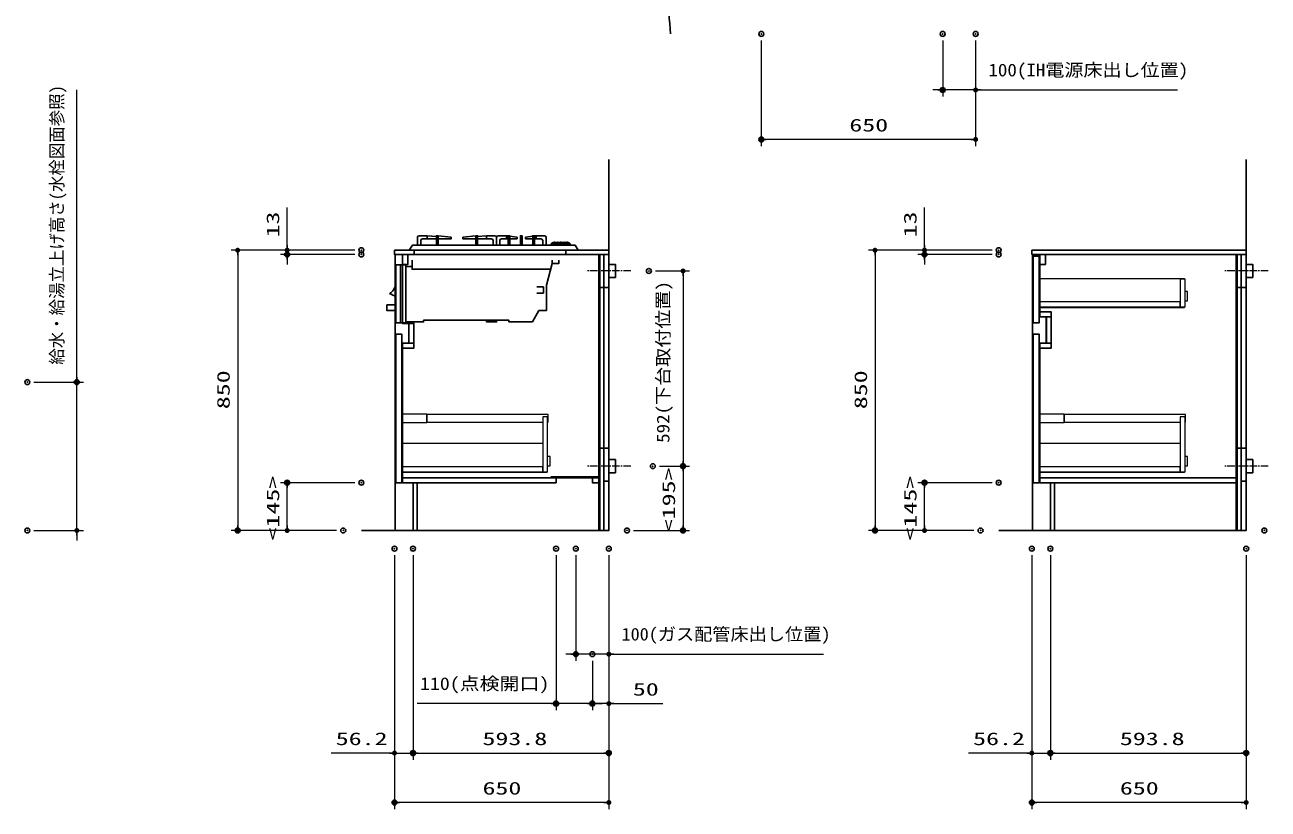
# Model space of a CAD drawing. Units: millimetres, scale not verified. Extents: x -9797 to 9797, y -4555 to 4555.
# Drawn here: x -5168 to -1398, y -2706 to -328 of the extents above; entities that cross this region are included whole.
import ezdxf
from ezdxf.enums import TextEntityAlignment as Align

# ---------------------------------------------------------------- set-up
doc = ezdxf.new("R2010")
doc.units = ezdxf.units.MM
doc.header["$LTSCALE"] = 30
doc.header["$PDMODE"] = 32
doc.header["$PDSIZE"] = 15
doc.linetypes.add('USER1', pattern=[0.375, 0.25, -0.125])
doc.linetypes.add('USER5', pattern=[1.125, 0.75, -0.125, 0.125, -0.125])
for name, color, linetype, lineweight in [('0-0_KABE', 4, 'Continuous', 25), ('0-1_0', 7, 'Continuous', 25), ('0-2_細線ﾚｲﾔｰ', 91, 'USER1', 9), ('0-3_寸法ﾚｲﾔｰ', 30, 'Continuous', 13), ('0-4_DEFPOINTS', 7, 'Continuous', 25), ('0-5_1', 7, 'Continuous', 25)]:
    doc.layers.add(name, color=color, linetype=linetype, lineweight=lineweight)
doc.styles.add('ＭＳ ゴシック', font='')
doc.styles.get('ＭＳ ゴシック').set_extended_font_data('MS Gothic')

# ---------------------------------------------------------------- blocks, each defined once
blk = doc.blocks.new('_DOT')
at = {"layer": '0-1_0', "color": 30}
blk.add_line((-15, 0), (-30, 0), dxfattribs=at)
for points in [[(0, 0), (-15, 0), (-14.88, 1.88)], [(0, 0), (-14.88, -1.88), (-15, 0)], [(0, 0), (-14.88, 1.88), (-14.53, 3.73)], [(0, 0), (-14.53, -3.73), (-14.88, -1.88)], [(0, 0), (-14.53, 3.73), (-13.95, 5.52)], [(0, 0), (-13.95, -5.52), (-14.53, -3.73)], [(0, 0), (-13.95, 5.52), (-13.14, 7.23)], [(0, 0), (-13.14, -7.23), (-13.95, -5.52)], [(0, 0), (-13.14, 7.23), (-12.14, 8.82)], [(0, 0), (-12.14, -8.82), (-13.14, -7.23)], [(0, 0), (-12.14, 8.82), (-10.93, 10.27)], [(0, 0), (-10.93, -10.27), (-12.14, -8.82)], [(0, 0), (-10.93, 10.27), (-9.56, 11.56)], [(0, 0), (-9.56, -11.56), (-10.93, -10.27)], [(0, 0), (-9.56, 11.56), (-8.04, 12.66)], [(0, 0), (-8.04, -12.66), (-9.56, -11.56)], [(0, 0), (-8.04, 12.66), (-6.39, 13.57)], [(0, 0), (-6.39, -13.57), (-8.04, -12.66)], [(0, 0), (-6.39, 13.57), (-4.64, 14.27)], [(0, 0), (-4.64, -14.27), (-6.39, -13.57)], [(0, 0), (-4.64, 14.27), (-2.81, 14.73)], [(0, 0), (-2.81, -14.73), (-4.64, -14.27)], [(0, 0), (-2.81, 14.73), (-0.94, 14.97)], [(0, 0), (-0.94, -14.97), (-2.81, -14.73)], [(0, 0), (-0.94, 14.97), (0.94, 14.97)], [(0, 0), (0.94, -14.97), (-0.94, -14.97)], [(0, 0), (0.94, 14.97), (2.81, 14.73)], [(0, 0), (2.81, 14.73), (4.64, 14.27)], [(0, 0), (4.64, 14.27), (6.39, 13.57)], [(0, 0), (6.39, 13.57), (8.04, 12.66)], [(0, 0), (8.04, 12.66), (9.56, 11.56)], [(0, 0), (9.56, 11.56), (10.93, 10.27)], [(0, 0), (10.93, 10.27), (12.14, 8.82)], [(0, 0), (12.14, 8.82), (13.14, 7.23)], [(0, 0), (13.14, 7.23), (13.95, 5.52)], [(0, 0), (13.95, 5.52), (14.53, 3.73)], [(0, 0), (14.53, 3.73), (14.88, 1.88)], [(0, 0), (14.88, 1.88), (15, 0)], [(0, 0), (2.81, -14.73), (0.94, -14.97)], [(0, 0), (4.64, -14.27), (2.81, -14.73)], [(0, 0), (6.39, -13.57), (4.64, -14.27)], [(0, 0), (8.04, -12.66), (6.39, -13.57)], [(0, 0), (9.56, -11.56), (8.04, -12.66)], [(0, 0), (10.93, -10.27), (9.56, -11.56)], [(0, 0), (12.14, -8.82), (10.93, -10.27)], [(0, 0), (13.14, -7.23), (12.14, -8.82)], [(0, 0), (13.95, -5.52), (13.14, -7.23)], [(0, 0), (14.53, -3.73), (13.95, -5.52)], [(0, 0), (14.88, -1.88), (14.53, -3.73)], [(0, 0), (15, 0), (14.88, -1.88)]]:
    blk.add_solid(points, dxfattribs=at)
blk = doc.blocks.new('A$C5C1B3AD6')
at = {"layer": '0-1_0'}
blk.add_lwpolyline([(15599.9, 0), (1799.9, 0), (1799.9, -390), (15599.9, -390)], close=True, dxfattribs=at)
at = {"layer": '0-5_1'}
for p, q in [((2100.2, 449.8), (2100.2, 1170)), ((2250.2, 1320), (3000.2, 1320)), ((3000.2, 1320), (3000.2, 1020)), ((3000.2, 1320), (3831.9, 1236.8)), ((6235.2, 1170), (6235.2, 1020)), ((8400.2, 1320), (7568.5, 1236.8)), ((8400.2, 1320), (8400.2, 1020)), ((9150.2, 1320), (8400.2, 1320)), ((9300.2, 449.8), (9300.2, 1170)), ((9300.2, 449.8), (9300.2, 1170)), ((9450.2, 1320), (10200.2, 1320)), ((10200.2, 1320), (10200.2, 1020)), ((10200.2, 1320), (10346.7, 1297.2)), ((10493.1, 1274.5), (11165.1, 1170)), ((11165.1, 1170), (11165.1, 1020)), ((12607.3, 1274.5), (11935.2, 1170)), ((11935.2, 1170), (11935.2, 1020)), ((12900.2, 1320), (12753.7, 1297.2)), ((12900.2, 1320), (12900.2, 1020)), ((13650.2, 1320), (12900.2, 1320)), ((13800.2, 449.8), (13800.2, 1170)), ((2400.2, 870), (2400.2, 449.8)), ((3825.2, 1020), (2550.2, 1020)), ((7575.2, 1020), (8850.2, 1020)), ((9000.2, 870), (9000.2, 449.8)), ((9600.2, 870), (9600.2, 449.8)), ((10350.2, 1020), (9750.2, 1020)), ((11165.1, 1020), (10500.2, 1020)), ((11935.2, 1020), (12600.2, 1020)), ((12750.2, 1020), (13350.2, 1020)), ((13500.2, 870), (13500.2, 449.8)), ((14303.4, 616.4), (14231.6, 450)), ((14231.6, 450), (16047.3, 450)), ((14270.9, 541), (16000.6, 541)), ((14441.1, 707.1), (14533.6, 707.1)), ((14593.6, 541), (14593.6, 721)), ((14593.6, 707.1), (14816.6, 707.1)), ((14876.6, 541), (14876.6, 721)), ((14876.6, 707.1), (15105.7, 707.1)), ((15105.7, 541), (15105.7, 721)), ((15165.7, 707.1), (15394.9, 707.1)), ((15394.9, 541), (15394.9, 721)), ((15454.9, 707.1), (15677.9, 707.1)), ((15677.9, 541), (15677.9, 721)), ((15737.9, 707.1), (15830.3, 707.1)), ((15968.1, 616.4), (16039.8, 450)), ((566.1, -6600), (566.1, -1341.7)), ((1036.9, -1492.6), (1620.8, -1492.6)), ((149.9, -3108.1), (150.2, -3108.1)), ((149.9, -3108.1), (149.9, -4260.6)), ((12969.3, -3325), (13569.3, -3325)), ((13569.3, -3325), (13569.3, -3925)), ((12969.3, -3925), (13569.3, -3925)), ((149.9, -6600), (1049.9, -6600))]:
    blk.add_line(p, q, dxfattribs=at)
for points in [[(3825.2, 449.8), (3825.2, 1320), (3975.2, 1320), (3975.2, 449.8)], [(3975.2, 1320), (5165.1, 1170), (5165.1, 1020), (3975.2, 1020)], [(7425.2, 1320), (6235.2, 1170), (6235.2, 1020), (7425.2, 1020)], [(7575.2, 449.8), (7575.2, 1320), (7425.2, 1320), (7425.2, 449.8)], [(10350.2, 449.8), (10350.2, 1320), (10500.2, 1320), (10500.2, 449.8)], [(11475.2, 449.8), (11475.2, 1320), (11625.2, 1320), (11625.2, 449.8)], [(12600.2, 449.8), (12600.2, 1320), (12750.2, 1320), (12750.2, 449.8)], [(1350, 0), (1650, 450), (16440, 450), (16740, 0)], [(14533.6, 721), (14533.6, 541), (14593.6, 541)], [(14816.6, 721), (14816.6, 541), (14876.6, 541)], [(15165.7, 721), (15165.7, 541), (15105.7, 541)], [(15454.9, 721), (15454.9, 541), (15394.9, 541)], [(15737.9, 721), (15737.9, 541), (15677.9, 541)], [(14226.9, -1735.7), (1620.8, -1735.7), (1620.8, -913.8)], [(14370, -900), (14370, -1200), (14970, -1200), (14970, -900)], [(149.9, -6600), (150, -1341.7), (1036.6, -1341.7), (1049.9, -6600)], [(14370, -1200), (13840, -3184.4), (13840, -5492.8), (13150.4, -5492.8), (12564.3, -6526.5), (10426.9, -6526.5), (10426.9, -6376.5), (2655.4, -6376.5), (2655.4, -6526.5), (1049.7, -6526.5)]]:
    blk.add_lwpolyline(points, dxfattribs=at)
for points in [[(149.9, -4978.5), (149.9, -5501.3), (-668.4, -5501.3), (-668.4, -4978.5)], [(9300, -6376.5), (9300, -6526.5), (8400, -6526.5), (8400, -6376.5)]]:
    blk.add_lwpolyline(points, close=True, dxfattribs=at)
for centre, radius, start, end in [((2250.2, 1170), 150, 90, 180), ((9150.2, 1170), 150, 0, 90), ((9450.2, 1170), 150, 90, 180), ((13650.2, 1170), 150, 0, 90), ((2550.2, 870), 150, 90, 180), ((8850.2, 870), 150, 0, 90), ((9750.2, 870), 150, 90, 180), ((13350.2, 870), 150, 0, 90), ((14441.1, 557.1), 150, 90, 156.68523), ((14563.6, 721), 30, 90, 180), ((14563.6, 721), 30, 0, 90), ((14846.6, 721), 30, 90, 180), ((14846.6, 721), 30, 0, 90), ((15135.7, 721), 30, 90, 180), ((15135.7, 721), 30, 0, 90), ((15424.9, 721), 30, 90, 180), ((15424.9, 721), 30, 0, 90), ((15707.9, 721), 30, 90, 180), ((15707.9, 721), 30, 0, 90), ((15830.3, 557.1), 150, 23.31477, 90), ((-1308.9, -2725.2), 1513.1, 305.53137, 344.60151), ((-856.9, -5482.9), 1585, 50.56527, 74.35823)]:
    blk.add_arc(centre, radius, start, end, dxfattribs=at)
blk = doc.blocks.new('A$C66026BD6')
at = {"layer": '0-2_細線ﾚｲﾔｰ', "linetype": 'Continuous', "lineweight": 5}
for points in [[(0, 5460), (2280, 5460), (2280, 6225), (0, 6225)], [(12810, 990), (13260, 990), (13260, 6000), (12810, 6000)], [(0, 990), (12810, 990), (12810, 1440), (0, 1440)]]:
    blk.add_lwpolyline(points, close=True, dxfattribs=at)
for points in [[(13260, 5497.5), (13311, 5497.5), (13311, 6187.5), (2280, 6187.5), (2280, 5497.5), (12810, 5497.5)], [(12810, 3552), (0, 3552), (0, 945), (13200, 945), (13200, 990)], [(13260, 1539), (13500, 1539), (13500, 2391), (13260, 2391)]]:
    blk.add_lwpolyline(points, dxfattribs=at)
blk = doc.blocks.new('A$C66036170')
at = {"layer": '0-1_0'}
for points in [[(-450, 25110), (-450, 0), (-17430, 0), (-17430, 4350), (-18780, 4350), (-18780, 16590), (-17730, 16590), (-17730, 18840), (-18780, 18840), (-18780, 25110)], [(-18780, 25110), (-18270, 25110), (-18270, 24210), (-18780, 24210)], [(-900, 25110), (-825, 25110), (-825, 0), (-900, 0)], [(-465, 25110), (-825, 25110), (-825, 22110), (-465, 22110)], [(-450, 25110), (0, 25110), (0, 22110), (-450, 22110)], [(-18198, 18840), (-18180, 18840), (-18180, 17040), (-18198, 17040)], [(-18180, 18840), (-17730, 18840), (-17730, 17040), (-18180, 17040)], [(-19365, 17850), (-18825, 17850), (-18825, 4350), (-19365, 4350)], [(-18780, 17040), (-17730, 17040), (-17730, 16590), (-18780, 16590)], [(-465, 7500), (-825, 7500), (-825, 0), (-465, 0)], [(-450, 7500), (0, 7500), (0, 4500), (-450, 4500)], [(-18780, 4350), (-4800, 4350), (-4800, 4800), (-18780, 4800)], [(-900, 4875), (-5250, 4875), (-5250, 4800), (-900, 4800)], [(-1500, 4800), (-900, 4800), (-900, 4350), (-1500, 4350)]]:
    blk.add_lwpolyline(points, close=True, dxfattribs=at)
at = {"layer": '0-5_1'}
blk.add_lwpolyline([(-17790, 4350), (-17814, 4350), (-17814, 0), (-17790, 0)], close=True, dxfattribs=at)
blk.add_blockref('A$C66026BD6', (-18825, 4350), dxfattribs=at)
blk = doc.blocks.new('A$C66026C5E')
at = {"layer": '0-2_細線ﾚｲﾔｰ', "linetype": 'Continuous', "lineweight": 5}
for points in [[(13200, 3960), (13200, 4002), (0, 4002), (0, 1395), (13200, 1395), (13200, 1440)], [(13260, 1989), (13500, 1989), (13500, 2841), (13260, 2841)]]:
    blk.add_lwpolyline(points, dxfattribs=at)
for points in [[(12810, 1440), (13260, 1440), (13260, 3960), (12810, 3960)], [(0, 1440), (12810, 1440), (12810, 1890), (0, 1890)]]:
    blk.add_lwpolyline(points, close=True, dxfattribs=at)
blk = doc.blocks.new('A$C66036149')
at = {"layer": '0-1_0'}
for points in [[(-19365, 24960), (-18825, 24960), (-18825, 18900), (-19365, 18900)], [(-450, 25110), (-450, 0), (-17430, 0), (-17430, 4350), (-18780, 4350), (-18780, 16590), (-17730, 16590), (-17730, 19890), (-18780, 19890), (-18780, 25110)], [(-18780, 25110), (-18270, 25110), (-18270, 24210), (-18780, 24210)], [(-900, 25110), (-825, 25110), (-825, 0), (-900, 0)], [(-465, 25110), (-825, 25110), (-825, 22110), (-465, 22110)], [(-450, 25110), (0, 25110), (0, 22110), (-450, 22110)], [(-18780, 19890), (-17730, 19890), (-17730, 19440), (-18780, 19440)], [(-18198, 19440), (-18180, 19440), (-18180, 17040), (-18198, 17040)], [(-18180, 19440), (-17730, 19440), (-17730, 17040), (-18180, 17040)], [(-19365, 17850), (-18825, 17850), (-18825, 4350), (-19365, 4350)], [(-18780, 17040), (-17730, 17040), (-17730, 16590), (-18780, 16590)], [(-465, 7500), (-825, 7500), (-825, 0), (-465, 0)], [(-450, 7500), (0, 7500), (0, 4500), (-450, 4500)], [(-18780, 4350), (-900, 4350), (-900, 4800), (-18780, 4800)]]:
    blk.add_lwpolyline(points, close=True, dxfattribs=at)
at = {"layer": '0-5_1'}
blk.add_lwpolyline([(-17790, 4350), (-17814, 4350), (-17814, 0), (-17790, 0)], close=True, dxfattribs=at)
for name, p in [('A$C66026C5E', (-18825, 18900)), ('A$C66026BD6', (-18825, 4350))]:
    blk.add_blockref(name, p, dxfattribs=at)

msp = doc.modelspace()

# ---------------------------------------------------------------- linework, layer by layer
at = {"layer": '0-0_KABE'}
for p, q in [((-3397.23, -735.93), (-3397.23, -1860.93)), ((-3397.23, -1860.93), (-4147.73, -1860.93))]:
    msp.add_line(p, q, dxfattribs=at)
msp.add_lwpolyline([(-1464.55, -735.93), (-1464.55, -1860.93), (-2214.55, -1860.93)], dxfattribs=at)
at = {"layer": '0-1_0'}
msp.add_line((-4047.23, -1010.93), (-3397.23, -1010.93), dxfattribs=at)
for points in [[(-3209.14, -24.81), (-3211.1, -40.48), (-3212.96, -56.15), (-3214.67, -71.83), (-3216.2, -87.52), (-3217.52, -103.21), (-3218.58, -118.91), (-3219.36, -134.62), (-3219.86, -150.34), (-3220.11, -166.07), (-3220.11, -181.81), (-3219.9, -197.55), (-3219.48, -213.3), (-3218.89, -229.05), (-3218.14, -244.81), (-3217.25, -260.57), (-3216.24, -276.34), (-3215.13, -292.11), (-3213.94, -307.88), (-3212.69, -323.66), (-3211.4, -339.43), (-3210.09, -355.21)], [(-3397.23, -1023.93), (-4047.23, -1023.93), (-4047.23, -1010.93)], [(-1464.55, -1023.93), (-2114.55, -1023.93), (-2114.55, -1010.93), (-1464.55, -1010.93)]]:
    msp.add_lwpolyline(points, dxfattribs=at)
for points in [[(-4045.23, -1860.93), (-3397.23, -1860.93), (-3397.23, -1023.93), (-4045.23, -1023.93)], [(-3377.23, -1093.93), (-3397.23, -1093.93), (-3397.23, -1053.93), (-3377.23, -1053.93)], [(-2112.55, -1860.93), (-1464.55, -1860.93), (-1464.55, -1023.93), (-2112.55, -1023.93)], [(-1444.55, -1093.93), (-1464.55, -1093.93), (-1464.55, -1053.93), (-1444.55, -1053.93)], [(-3377.23, -1685.93), (-3397.23, -1685.93), (-3397.23, -1645.93), (-3377.23, -1645.93)], [(-1444.55, -1685.93), (-1464.55, -1685.93), (-1464.55, -1645.93), (-1444.55, -1645.93)]]:
    msp.add_lwpolyline(points, close=True, dxfattribs=at)
at = {"layer": '0-2_細線ﾚｲﾔｰ', "linetype": 'USER5'}
for p, q in [((-3330.71, -1073.93), (-3463.75, -1073.93)), ((-1398.03, -1073.93), (-1531.07, -1073.93)), ((-3330.71, -1665.93), (-3463.75, -1665.93)), ((-1398.03, -1665.93), (-1531.06, -1665.93))]:
    msp.add_line(p, q, dxfattribs=at)
at = {"layer": '0-3_寸法ﾚｲﾔｰ'}
for p, q in [((-2934.92, -375.14), (-2934.92, -695.14)), ((-2384.92, -375.14), (-2384.92, -545.14)), ((-2284.92, -375.14), (-2284.92, -695.14)), ((-2284.92, -375.14), (-2284.92, -545.14)), ((-5010.51, -1410.93), (-5010.51, -524.4)), ((-2399.92, -525.14), (-2414.92, -525.14)), ((-2284.92, -525.14), (-2384.92, -525.14)), ((-2284.92, -525.14), (-1673.21, -525.14)), ((-2269.92, -525.14), (-2254.92, -525.14)), ((-2299.92, -675.14), (-2919.92, -675.14)), ((-4372.73, -1010.93), (-4372.73, -881.88)), ((-2440.05, -1010.93), (-2440.05, -881.88)), ((-4167.73, -1010.93), (-4542.73, -1010.93)), ((-4167.73, -1010.93), (-4392.73, -1010.93)), ((-4372.73, -995.93), (-4372.73, -980.93)), ((-4372.73, -1010.93), (-4372.73, -1023.93)), ((-2235.05, -1010.93), (-2610.05, -1010.93)), ((-2235.05, -1010.93), (-2460.05, -1010.93)), ((-2440.05, -995.93), (-2440.05, -980.93)), ((-2440.05, -1010.93), (-2440.05, -1023.93)), ((-4522.73, -1025.93), (-4522.73, -1845.93)), ((-4167.73, -1023.93), (-4392.73, -1023.93)), ((-4372.73, -1038.93), (-4372.73, -1053.93)), ((-2590.05, -1025.93), (-2590.05, -1845.93)), ((-2235.05, -1023.93), (-2460.05, -1023.93)), ((-2440.05, -1038.93), (-2440.05, -1053.93)), ((-3255.71, -1073.93), (-3152.23, -1073.93)), ((-3172.23, -1088.93), (-3172.23, -1650.93)), ((-5010.51, -1395.93), (-5010.51, -1380.93)), ((-5140.51, -1410.93), (-4990.51, -1410.93)), ((-5010.51, -1860.93), (-5010.51, -1410.93)), ((-3243.83, -1665.93), (-3152.23, -1665.93)), ((-3243.83, -1665.93), (-3152.23, -1665.93)), ((-3172.23, -1680.93), (-3172.23, -1845.93)), ((-4167.73, -1715.93), (-4392.73, -1715.93)), ((-4372.73, -1845.93), (-4372.73, -1730.93)), ((-2235.05, -1715.93), (-2460.05, -1715.93)), ((-2440.05, -1845.93), (-2440.05, -1730.93)), ((-5140.51, -1860.93), (-4990.51, -1860.93)), ((-5010.51, -1875.93), (-5010.51, -1890.93)), ((-4222.73, -1860.93), (-4542.73, -1860.93)), ((-4222.73, -1860.93), (-4392.73, -1860.93)), ((-3322.23, -1860.93), (-3152.23, -1860.93)), ((-2290.05, -1860.93), (-2610.05, -1860.93)), ((-2290.05, -1860.93), (-2460.05, -1860.93)), ((-4047.23, -1935.93), (-4047.23, -2705.93)), ((-4047.23, -1935.93), (-4047.23, -2555.93)), ((-3991.03, -1935.93), (-3991.03, -2555.93)), ((-3991.03, -1935.93), (-3991.03, -2555.93)), ((-3557.23, -1935.93), (-3557.23, -2405.93)), ((-3497.23, -1935.93), (-3497.23, -2255.93)), ((-3397.23, -1935.93), (-3397.23, -2255.93)), ((-3397.23, -1935.93), (-3397.23, -2705.93)), ((-3397.23, -1935.93), (-3397.23, -2555.93)), ((-3397.23, -1935.93), (-3397.23, -2405.93)), ((-2114.55, -1935.93), (-2114.55, -2705.93)), ((-2114.55, -1935.93), (-2114.55, -2555.93)), ((-2058.35, -1935.93), (-2058.35, -2555.93)), ((-2058.35, -1935.93), (-2058.35, -2555.93)), ((-1464.55, -1935.93), (-1464.55, -2705.93)), ((-1464.55, -1935.93), (-1464.55, -2555.93)), ((-3512.23, -2235.93), (-3527.23, -2235.93)), ((-3397.23, -2235.93), (-3497.23, -2235.93)), ((-3447.23, -2255.93), (-3447.23, -2405.93)), ((-3447.23, -2255.93), (-3447.23, -2405.93)), ((-3397.23, -2235.93), (-2746.66, -2235.93)), ((-3382.23, -2235.93), (-3367.23, -2235.93)), ((-3557.23, -2385.93), (-3978.47, -2385.93)), ((-3572.23, -2385.93), (-3587.23, -2385.93)), ((-3447.23, -2385.93), (-3557.23, -2385.93)), ((-3462.23, -2385.93), (-3477.23, -2385.93)), ((-3397.23, -2385.93), (-3447.23, -2385.93)), ((-3432.23, -2385.93), (-3417.23, -2385.93)), ((-3397.23, -2385.93), (-3233.9, -2385.93)), ((-3382.23, -2385.93), (-3367.23, -2385.93)), ((-4047.23, -2535.93), (-4239.64, -2535.93)), ((-4062.23, -2535.93), (-4077.23, -2535.93)), ((-4047.23, -2535.93), (-3991.03, -2535.93)), ((-3976.03, -2535.93), (-3412.23, -2535.93)), ((-3976.03, -2535.93), (-3961.03, -2535.93)), ((-2114.55, -2535.93), (-2306.96, -2535.93)), ((-2129.55, -2535.93), (-2144.55, -2535.93)), ((-2114.55, -2535.93), (-2058.35, -2535.93)), ((-2043.35, -2535.93), (-1479.55, -2535.93)), ((-2043.35, -2535.93), (-2028.35, -2535.93)), ((-3412.23, -2685.93), (-4032.23, -2685.93)), ((-1479.55, -2685.93), (-2099.55, -2685.93))]:
    msp.add_line(p, q, dxfattribs=at)
at = {"layer": '0-4_DEFPOINTS'}
for p in [(-2934.92, -355.14), (-2384.92, -355.14), (-2284.92, -355.14), (-2284.92, -355.14), (-2384.92, -525.14), (-2934.92, -675.14), (-4372.73, -1023.93), (-4147.73, -1010.93), (-4147.73, -1023.93), (-2440.05, -1023.93), (-2215.05, -1010.93), (-2215.05, -1023.93), (-3275.71, -1073.93), (-5160.51, -1410.93), (-5010.51, -1410.93), (-3263.83, -1665.93), (-3172.23, -1665.93), (-4372.73, -1715.93), (-4147.73, -1715.93), (-2440.05, -1715.93), (-2215.05, -1715.93), (-5160.51, -1860.93), (-4522.73, -1860.93), (-4202.73, -1860.93), (-3342.23, -1860.93), (-3172.23, -1860.93), (-2590.05, -1860.93), (-2270.05, -1860.93), (-1409.55, -1860.93), (-4047.23, -1915.93), (-3991.03, -1915.93), (-3557.23, -1915.93), (-3497.23, -1915.93), (-3397.23, -1915.93), (-3397.23, -1915.93), (-2114.55, -1915.93), (-2058.35, -1915.93), (-1464.55, -1915.93), (-1464.55, -1915.93), (-3497.23, -2235.93), (-3447.23, -2235.93), (-3447.23, -2235.93), (-3557.23, -2385.93), (-3447.23, -2385.93), (-3991.03, -2535.93), (-3397.23, -2535.93), (-2058.35, -2535.93), (-1464.55, -2535.93), (-4047.23, -2685.93), (-2114.55, -2685.93)]:
    msp.add_point(p, dxfattribs=at)

# ---------------------------------------------------------------- block references
at = {"layer": '0-1_0', "xscale": 0.03333333, "yscale": 0.03333333}
msp.add_blockref('A$C5C1B3AD6', (-4047.73, -1010.93), dxfattribs=at)
at = {"layer": '0-3_寸法ﾚｲﾔｰ', "xscale": 0.5, "yscale": 0.5}
for p in [(-2384.92, -525.14), (-2284.92, -675.14), (-3497.23, -2235.93), (-3557.23, -2385.93), (-3447.23, -2385.93), (-4047.23, -2535.93), (-3397.23, -2535.93), (-2114.55, -2535.93), (-1464.55, -2535.93), (-3397.23, -2685.93), (-1464.55, -2685.93)]:
    msp.add_blockref('_DOT', p, dxfattribs=at)
for p, rotation in [((-2284.92, -525.14), 180), ((-2934.92, -675.14), 180), ((-4522.73, -1010.93), 90), ((-4372.73, -1010.93), 270), ((-4372.73, -1023.93), 90), ((-2590.05, -1010.93), 90), ((-2440.05, -1010.93), 270), ((-2440.05, -1023.93), 90), ((-3172.23, -1073.93), 90), ((-5010.51, -1410.93), 270), ((-3172.23, -1665.93), 270), ((-3172.23, -1665.93), 90), ((-4372.73, -1715.93), 90), ((-2440.05, -1715.93), 90), ((-4522.73, -1860.93), 270), ((-4372.73, -1860.93), 270), ((-3172.23, -1860.93), 270), ((-2590.05, -1860.93), 270), ((-2440.05, -1860.93), 270), ((-5010.51, -1860.93), 90), ((-3397.23, -2235.93), 180), ((-3447.23, -2385.93), 180), ((-3397.23, -2385.93), 180), ((-3991.03, -2535.93), 180), ((-3991.03, -2535.93), 180), ((-2058.35, -2535.93), 180), ((-2058.35, -2535.93), 180), ((-4047.23, -2685.93), 180), ((-2114.55, -2685.93), 180)]:
    msp.add_blockref('_DOT', p, dxfattribs=dict(at, rotation=rotation))
at = {"layer": '0-5_1', "xscale": 0.03333333, "yscale": 0.03333333}
for name, p in [('A$C66036170', (-3397.23, -1860.93)), ('A$C66036149', (-1464.55, -1860.93))]:
    msp.add_blockref(name, p, dxfattribs=at)

# ---------------------------------------------------------------- texts
at = {"layer": '0-3_寸法ﾚｲﾔｰ', "style": 'ＭＳ ゴシック'}
for s, height, width, p in [('100(IH電源床出し位置)', 38.49, 1.1, (-2246.35, -495.39)), ('650', 38.49, 1.5, (-2668.02, -662.54)), ('100(ガス配管床出し位置)', 38.48, 1.05, (-3358.66, -2206.19)), ('110(点検開口)', 38.49, 1.15, (-3969.9, -2356.19)), ('50', 38.49, 1.5, (-3324.37, -2373.33)), ('56.2', 38.49, 1.5, (-4225.35, -2523.33)), ('593.8', 38.49, 1.5, (-3780.35, -2523.33)), ('56.2', 38.49, 1.5, (-2292.67, -2523.33)), ('593.8', 38.49, 1.5, (-1847.66, -2523.33)), ('650', 38.49, 1.5, (-3780.33, -2673.33)), ('650', 38.49, 1.5, (-1847.64, -2673.33))]:
    msp.add_text(s, height=height, dxfattribs=dict(at, width=width)).set_placement(p, align=Align.BOTTOM_LEFT)
for s, height, width, p in [('給水・給湯立上げ高さ(水栓図面参照)', 38.48, 0.95, (-5040.26, -1358.12)), ('13', 38.49, 1.5, (-4385.33, -972.36)), ('13', 38.49, 1.5, (-2452.65, -972.36)), ('592(下台取付位置)', 38.49, 1.1, (-3201.97, -1595.28)), ('850', 38.49, 1.5, (-4535.33, -1493.07)), ('850', 38.49, 1.5, (-2602.65, -1493.07)), ('<195>', 38.49, 1.5, (-3184.83, -1866.28)), ('<145>', 38.49, 1.5, (-4385.33, -1891.28)), ('<145>', 38.49, 1.5, (-2452.65, -1891.28))]:
    msp.add_text(s, height=height, rotation=90, dxfattribs=dict(at, width=width)).set_placement(p, align=Align.BOTTOM_LEFT)

doc.saveas('drawing.dxf')
